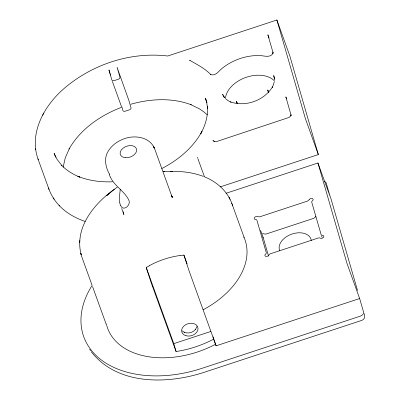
<?xml version="1.0" encoding="UTF-8"?>
<svg xmlns="http://www.w3.org/2000/svg" width="400" height="400" viewBox="0 0 400 400"><rect width="100%" height="100%" fill="white"/><g stroke="black" fill="none" stroke-linecap="round" stroke-linejoin="round"><path stroke-width="0.6" d="M117.235 187.22C95.545 201.845 73.775 226.77 81.19 254.845L80.85 253.365L82.005 257.465L92 285.075M79.715 242.615L79.765 241.605M79.775 241.4L79.825 240.395M123.35 212.61L123.395 211.7M63.145 167.235L65.275 157.785L69.545 148.15L69.055 149.05C80.4 129.145 100.31 115.43 121.365 107.37M120.245 189.17L119.5 196.56L119.74 202.315M274.275 81.605L273.535 84.505L272.265 87.34L272.51 86.885C264.22 100.5 245.575 107.225 230.525 101.93L231.005 102.12L228.255 100.74L225.92 99.015M85.175 221.475C75.435 218.1 66.07 212.98 59.03 205.33L59.675 205.96C54.88 201.155 51.155 195.245 48.82 188.865L38.285 159.77C28.4 133.37 44.48 105.14 64.42 88.22C92.54 64.18 130.855 51.59 167.745 56.005L276.89 20L305.415 118.695L318.33 154.565L220.175 186.91M318.33 154.565L289.81 55.87L276.89 20M196.975 326.51L195.365 329.69L195.54 329.46C192.81 332.755 187.97 333.9 184.06 332.18L184.36 332.295L182.1 330.8M42.65 115.225L43.145 114.315M43.395 113.86L43.885 112.965M108.305 194.21L109.175 193.535L106.465 195.685L114.365 189.365M107.275 195.02L107.805 194.6M150.385 280.245L146.225 267.505L149.455 265.67M161.855 168.52C177.72 160.285 192.29 148.465 201.225 132.76L200.735 133.66L201.965 131.405L201.465 132.32C205.605 124.51 208.085 115.625 207.395 106.745L207.515 108.16L207.395 106.745M225.945 193.32L317.945 163.01L330.15 196.645L326.225 183.08A4.275 2.845 -19.9 0 0 324.51 181.545M213.11 336.85L213.76 339.09A79.635 52.975 -19.9 0 1 176.065 351.515L173.79 343.655L210.9 331.43M180.19 255.54L183.92 255.085L188.205 268.195A8.415 0.275 71.8 0 0 190.005 273.465L216.085 345.835L359.645 298.535L346.95 263.295L317.945 163.01M130.78 104.245C150.355 98.71 171.905 97.515 191.205 104.755L190.255 104.38L199.14 108.68L203.47 111.59L207.325 114.845M164.83 171.61L163.405 171.645L172.305 171.46L170.525 171.51C181.67 171.025 192.97 172.485 203.44 176.42M170.525 171.51L172.175 171.455M112.56 181.785C101.19 182.225 89.62 180.87 78.96 176.74L79.915 177.12L77.85 176.295L78.82 176.68C72.395 174.035 66.37 170.265 61.555 165.225L61.965 165.665L57.045 159.34L54.14 153.335L55.565 157.265M204.51 176.845C216.71 181.705 227.54 191.19 231.955 203.795M224.055 96.985L224.345 97.405L223.545 96.25L224.625 97.695M237.7 103.765L236.355 101.27L236.89 102.74M91.23 351.69C117.615 385.835 168.51 384.395 205.675 371.82L361.875 320.35L363.335 319.52L364.37 318.185L364.735 315.525L364.215 313.595M213.285 140.92L212.93 140.41L214.355 141.485L213.895 141.3L216.325 141.505L217.67 141.2L289.19 117.38L290.95 115.56L290.705 116.01L291.055 114.77L291.11 115.3L285.855 96.895L286.625 99.025M190.03 60.735L189.67 60.215C196.875 64.505 204.9 68.325 210.82 74.655L210.305 74.45C216.03 76.755 219.25 70.045 223.305 67.44C228.26 63.615 233.875 60.685 239.78 58.655C245.71 56.635 251.96 55.51 258.225 55.545C263.14 55.14 269.72 58.66 273.025 53.33L272.775 53.795L272.995 52.065L273.05 52.665L267.87 34.78L269.03 37.975M90.565 350.735L89.615 349.325M53.255 197.845L54.17 199.26M223.93 96.805L222.66 94.24L223.13 95.535M171.505 195.755L171.96 196.52L171.36 195.365L172.06 196.895L154.665 148.845C149.805 136.38 133.365 134.525 122.435 139.455C116.61 141.81 111.395 145.88 108.145 151.31C103.86 158.035 105.47 166.53 108.915 173.245M230.06 199.39L229.035 197.435L229.74 198.785M197.255 157.325L197.585 157.98M110.34 177.035C114.485 186.06 124.165 190.925 128.61 199.67C131.755 204.82 122.995 212.39 120.475 205.175M197.85 158.57L204.43 176.69M37.945 158.835L38.285 159.77M207.01 102.695L205.38 98.19L205.925 99.695M48.48 187.925L49.05 189.49M274.625 78.21L273.665 75.555L274.455 79.05L274.375 78.325M321.6 235.92L322.12 237.36M268.265 91.43L267.735 89.965L268.62 92.41M236.665 102.135L237.2 103.61M260.585 230.4L263.185 237.585L268.535 256.07M232.21 204.51L244.165 237.535M183.92 255.085L187.1 263.87M213.915 339.52L214.225 340.375M214.38 340.805L216.085 345.835M112.345 81.355L121.305 106.1M146.225 267.505L173.79 343.655M152.4 286.15L176.065 351.515M121.685 208.525L123.86 214.54L123.495 213.14M92.545 286.575L106.12 324.075M231.72 203.15L232.595 205.58M110.345 74.34L110.595 75.055M205.595 98.79L206.795 103.075L207.465 107.515M110.085 73.57L108.94 69.955L111.82 79.895A2.14 1.425 -19.9 0 0 114.245 80.595L118.305 79.26A2.14 1.425 -19.9 0 0 119.94 77.22L117.06 67.28L128.92 100.59L131.005 107.79A2.14 1.425 -19.9 0 1 129.375 109.83L125.31 111.165A2.14 1.425 -19.9 0 1 122.885 110.465L121.67 106.265M330.405 196.81L357.53 290.51M359.645 298.535L363.57 312.09A4.275 2.845 -19.9 0 1 360.3 316.16L202.07 368.295A105.1 69.915 -19.9 0 1 101.415 360.04A105.1 69.915 -19.9 0 1 92.08 285.44M268.045 90.83L268.285 92.41M35.64 148.725L35.765 149.745M109.32 173.32L109.425 174.235M274.425 78.77L274.44 79.705M243.835 236.94A79.63 52.97 -19.9 0 1 203.14 309.755M120.455 205.22A16.155 6.405 -77.2 0 1 119.705 202.365M110.285 177.02A16.155 7.22 39.8 0 1 109.385 174.215M149.415 265.62A68.68 51.23 -16.1 0 1 180.19 255.48M152.545 286.64A8.435 0.31 71.9 0 1 150.345 280.2M215.62 344.23A79.635 52.975 -19.9 0 1 106.69 325.27M106.58 324.85A79.635 52.975 -19.9 0 1 106.38 324.005M315.855 216.385A2.14 1.425 -19.9 0 0 315.355 217.05L313.795 218.31L265.99 234.065L264.035 233.96A2.125 1.415 -19.9 0 0 262.355 233.79M262.71 236.985A2.14 1.425 -19.9 0 1 263.185 237.585M279.72 250.745A16.69 11.105 -19.9 0 1 292.275 233.94A16.69 11.105 -19.9 0 1 311.32 240.5M225.42 98.655A27.16 18.07 -19.9 0 1 245.565 77.535A27.16 18.07 -19.9 0 1 274.505 80.975M309.115 199.81L307.555 201.07L259.745 216.825L257.795 216.72A2.125 1.415 -19.9 0 0 254.545 217.495A2.125 1.415 -19.9 0 0 255.585 219.495A2.14 1.425 -19.9 0 1 256.945 220.345L266.265 252.545A2.14 1.425 -19.9 0 1 265.595 254.065A2.14 1.425 -19.9 0 0 265.795 256.355A2.14 1.425 -19.9 0 0 268.905 255.02A2.14 1.425 -19.9 0 1 270.465 253.755L318.25 238.015A2.14 1.425 -19.9 0 1 320.205 238.12A2.14 1.425 -19.9 0 0 323.48 237.35A2.14 1.425 -19.9 0 0 322.435 235.335A2.14 1.425 -19.9 0 1 321.08 234.485L311.755 202.285A2.14 1.425 -19.9 0 1 312.43 200.765A2.14 1.425 -19.9 0 0 312.225 198.475A2.14 1.425 -19.9 0 0 309.115 199.81M153.725 146.86L153.335 146.105L154.345 148.075L153.725 146.86M171.93 196.54L171.79 196.145L172.32 197.69L171.93 196.54M125.705 157.74A8.555 5.69 -19.9 0 0 136.515 148.99A8.555 5.69 -19.9 0 0 122.96 148.26A8.555 5.69 -19.9 0 0 125.705 157.74M185.99 335.75A8.36 6.235 -16.1 0 0 198.035 328.42A8.36 6.235 -16.1 0 0 185.45 324.835A8.36 6.235 -16.1 0 0 185.99 335.75"/></g></svg>
